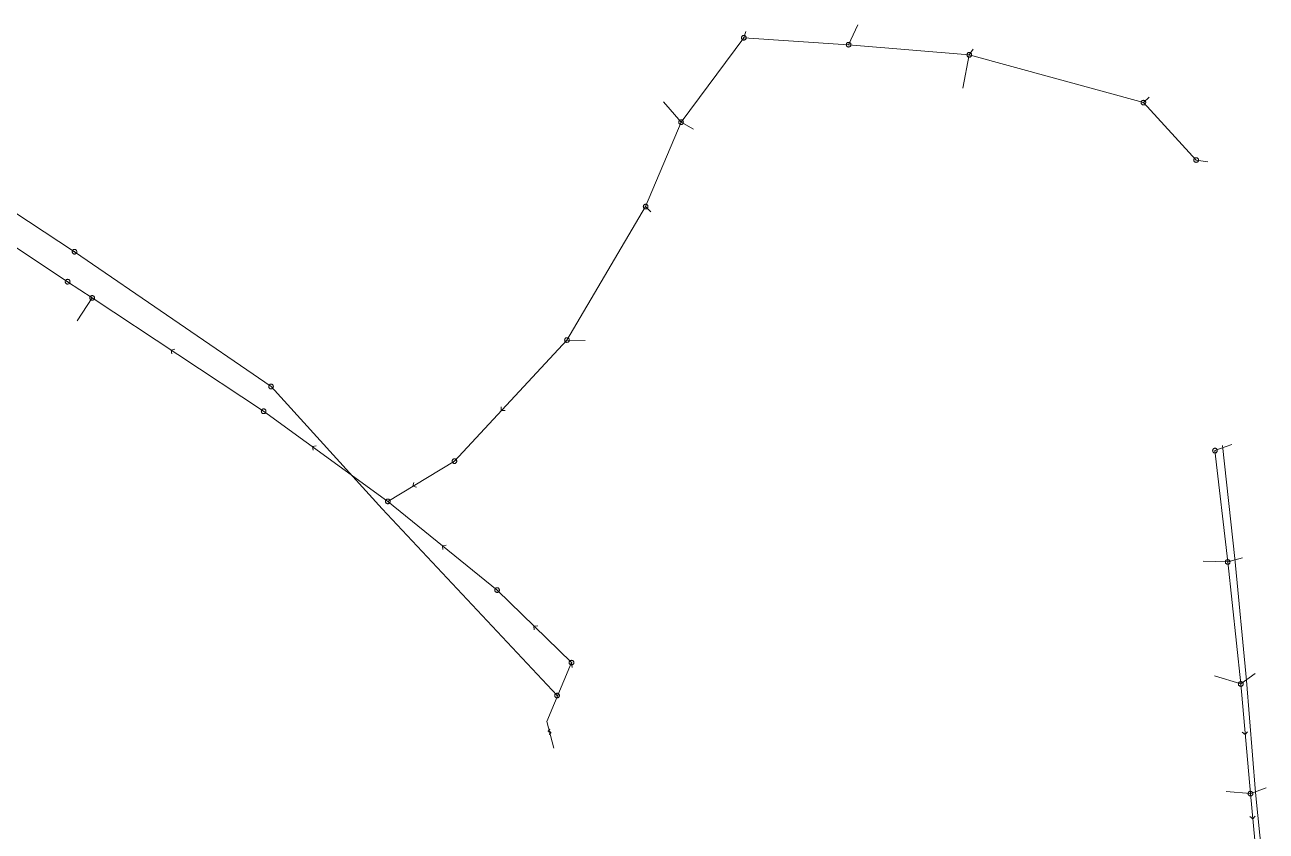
# Model space of a CAD drawing. Header units: metres. Extents: x 25504150 to 25508618, y 6694193 to 6702753.
# Drawn here: x 25507916.3 to 25508160.9, y 6698923.2 to 6699082.3 of the extents above; entities that cross this region are included whole.
import ezdxf

# ---------------------------------------------------------------- set-up
doc = ezdxf.new("R2010")
doc.units = ezdxf.units.M
for name, pattern in [('Sewer_node', [0]), ('Viemariputket', [0]), ('Viemarivarusteet', [0])]:
    doc.linetypes.add(name, pattern=pattern)
for name, color, linetype, lineweight in [('Sewer_node', 7, 'Sewer_node', 0), ('Viemariputket', 7, 'Viemariputket', 0), ('Viemarivarusteet', 7, 'Viemarivarusteet', 0)]:
    doc.layers.add(name, color=color, linetype=linetype, lineweight=lineweight)

msp = doc.modelspace()

# ---------------------------------------------------------------- linework, layer by layer
at = {"layer": 'Sewer_node', "color": 46, "linetype": 'Continuous', "true_color": 0x7f5f00, "flags": 128}
for points, elevation in [([(25508058.43, 6699079.76), (25508058.42, 6699079.83), (25508058.41, 6699079.9), (25508058.38, 6699079.97), (25508058.34, 6699080.03), (25508058.3, 6699080.09), (25508058.24, 6699080.13), (25508058.18, 6699080.17), (25508058.11, 6699080.2), (25508058.04, 6699080.21), (25508057.97, 6699080.22), (25508057.9, 6699080.21), (25508057.83, 6699080.2), (25508057.76, 6699080.17), (25508057.7, 6699080.13), (25508057.64, 6699080.09), (25508057.6, 6699080.03), (25508057.56, 6699079.97), (25508057.53, 6699079.9), (25508057.52, 6699079.83), (25508057.51, 6699079.76), (25508057.52, 6699079.69), (25508057.53, 6699079.62), (25508057.56, 6699079.55), (25508057.6, 6699079.49), (25508057.64, 6699079.43), (25508057.7, 6699079.39), (25508057.76, 6699079.35), (25508057.83, 6699079.32), (25508057.9, 6699079.31), (25508057.97, 6699079.3), (25508058.04, 6699079.31), (25508058.11, 6699079.32), (25508058.18, 6699079.35), (25508058.24, 6699079.39), (25508058.3, 6699079.43), (25508058.34, 6699079.49), (25508058.38, 6699079.55), (25508058.41, 6699079.62), (25508058.42, 6699079.69)], 46.42), ([(25508137.19, 6699066.96), (25508137.18, 6699067.03), (25508137.17, 6699067.1), (25508137.14, 6699067.17), (25508137.1, 6699067.23), (25508137.06, 6699067.29), (25508137, 6699067.33), (25508136.94, 6699067.37), (25508136.87, 6699067.4), (25508136.8, 6699067.41), (25508136.73, 6699067.42), (25508136.66, 6699067.41), (25508136.59, 6699067.4), (25508136.52, 6699067.37), (25508136.46, 6699067.33), (25508136.4, 6699067.29), (25508136.36, 6699067.23), (25508136.32, 6699067.17), (25508136.29, 6699067.1), (25508136.28, 6699067.03), (25508136.27, 6699066.96), (25508136.28, 6699066.89), (25508136.29, 6699066.82), (25508136.32, 6699066.75), (25508136.36, 6699066.69), (25508136.4, 6699066.63), (25508136.46, 6699066.59), (25508136.52, 6699066.55), (25508136.59, 6699066.52), (25508136.66, 6699066.51), (25508136.73, 6699066.5), (25508136.8, 6699066.51), (25508136.87, 6699066.52), (25508136.94, 6699066.55), (25508137, 6699066.59), (25508137.06, 6699066.63), (25508137.1, 6699066.69), (25508137.14, 6699066.75), (25508137.17, 6699066.82), (25508137.18, 6699066.89)], 49.86), ([(25508046.06, 6699063.1), (25508046.05, 6699063.17), (25508046.04, 6699063.24), (25508046.01, 6699063.31), (25508045.97, 6699063.37), (25508045.93, 6699063.43), (25508045.87, 6699063.47), (25508045.81, 6699063.51), (25508045.74, 6699063.54), (25508045.67, 6699063.55), (25508045.6, 6699063.56), (25508045.53, 6699063.55), (25508045.46, 6699063.54), (25508045.39, 6699063.51), (25508045.33, 6699063.47), (25508045.27, 6699063.43), (25508045.23, 6699063.37), (25508045.19, 6699063.31), (25508045.16, 6699063.24), (25508045.15, 6699063.17), (25508045.14, 6699063.1), (25508045.15, 6699063.03), (25508045.16, 6699062.96), (25508045.19, 6699062.89), (25508045.23, 6699062.83), (25508045.27, 6699062.77), (25508045.33, 6699062.73), (25508045.39, 6699062.69), (25508045.46, 6699062.66), (25508045.53, 6699062.65), (25508045.6, 6699062.64), (25508045.67, 6699062.65), (25508045.74, 6699062.66), (25508045.81, 6699062.69), (25508045.87, 6699062.73), (25508045.93, 6699062.77), (25508045.97, 6699062.83), (25508046.01, 6699062.89), (25508046.04, 6699062.96), (25508046.05, 6699063.03)], 46.07), ([(25508147.59, 6699055.64), (25508147.58, 6699055.71), (25508147.57, 6699055.78), (25508147.54, 6699055.85), (25508147.5, 6699055.91), (25508147.46, 6699055.97), (25508147.4, 6699056.01), (25508147.34, 6699056.05), (25508147.27, 6699056.08), (25508147.2, 6699056.09), (25508147.13, 6699056.1), (25508147.06, 6699056.09), (25508146.99, 6699056.08), (25508146.92, 6699056.05), (25508146.86, 6699056.01), (25508146.8, 6699055.97), (25508146.76, 6699055.91), (25508146.72, 6699055.85), (25508146.69, 6699055.78), (25508146.68, 6699055.71), (25508146.67, 6699055.64), (25508146.68, 6699055.57), (25508146.69, 6699055.5), (25508146.72, 6699055.43), (25508146.76, 6699055.37), (25508146.8, 6699055.31), (25508146.86, 6699055.27), (25508146.92, 6699055.23), (25508146.99, 6699055.2), (25508147.06, 6699055.19), (25508147.13, 6699055.18), (25508147.2, 6699055.19), (25508147.27, 6699055.2), (25508147.34, 6699055.23), (25508147.4, 6699055.27), (25508147.46, 6699055.31), (25508147.5, 6699055.37), (25508147.54, 6699055.43), (25508147.57, 6699055.5), (25508147.58, 6699055.57)], 50.08), ([(25508039.08, 6699046.45), (25508039.07, 6699046.52), (25508039.06, 6699046.59), (25508039.03, 6699046.66), (25508038.99, 6699046.72), (25508038.95, 6699046.78), (25508038.89, 6699046.82), (25508038.83, 6699046.86), (25508038.76, 6699046.89), (25508038.69, 6699046.9), (25508038.62, 6699046.91), (25508038.55, 6699046.9), (25508038.48, 6699046.89), (25508038.41, 6699046.86), (25508038.35, 6699046.82), (25508038.29, 6699046.78), (25508038.25, 6699046.72), (25508038.21, 6699046.66), (25508038.18, 6699046.59), (25508038.17, 6699046.52), (25508038.16, 6699046.45), (25508038.17, 6699046.38), (25508038.18, 6699046.31), (25508038.21, 6699046.24), (25508038.25, 6699046.18), (25508038.29, 6699046.12), (25508038.35, 6699046.08), (25508038.41, 6699046.04), (25508038.48, 6699046.01), (25508038.55, 6699046), (25508038.62, 6699045.99), (25508038.69, 6699046), (25508038.76, 6699046.01), (25508038.83, 6699046.04), (25508038.89, 6699046.08), (25508038.95, 6699046.12), (25508038.99, 6699046.18), (25508039.03, 6699046.24), (25508039.06, 6699046.31), (25508039.07, 6699046.38)], 45.96), ([(25507925.16, 6699031.64), (25507925.15, 6699031.71), (25507925.14, 6699031.79), (25507925.11, 6699031.85), (25507925.07, 6699031.92), (25507925.02, 6699031.97), (25507924.97, 6699032.02), (25507924.9, 6699032.06), (25507924.84, 6699032.09), (25507924.76, 6699032.1), (25507924.69, 6699032.11), (25507924.62, 6699032.1), (25507924.54, 6699032.09), (25507924.48, 6699032.06), (25507924.41, 6699032.02), (25507924.36, 6699031.97), (25507924.31, 6699031.92), (25507924.27, 6699031.85), (25507924.24, 6699031.79), (25507924.23, 6699031.71), (25507924.22, 6699031.64), (25507924.23, 6699031.57), (25507924.24, 6699031.49), (25507924.27, 6699031.43), (25507924.31, 6699031.36), (25507924.36, 6699031.31), (25507924.41, 6699031.26), (25507924.48, 6699031.22), (25507924.54, 6699031.19), (25507924.62, 6699031.18), (25507924.69, 6699031.17), (25507924.76, 6699031.18), (25507924.84, 6699031.19), (25507924.9, 6699031.22), (25507924.97, 6699031.26), (25507925.02, 6699031.31), (25507925.07, 6699031.36), (25507925.11, 6699031.43), (25507925.14, 6699031.49), (25507925.15, 6699031.57)], 44.14), ([(25508023.58, 6699020.13), (25508023.57, 6699020.2), (25508023.56, 6699020.27), (25508023.53, 6699020.34), (25508023.49, 6699020.4), (25508023.45, 6699020.46), (25508023.39, 6699020.5), (25508023.33, 6699020.54), (25508023.26, 6699020.57), (25508023.19, 6699020.58), (25508023.12, 6699020.59), (25508023.05, 6699020.58), (25508022.98, 6699020.57), (25508022.91, 6699020.54), (25508022.85, 6699020.5), (25508022.79, 6699020.46), (25508022.75, 6699020.4), (25508022.71, 6699020.34), (25508022.68, 6699020.27), (25508022.67, 6699020.2), (25508022.66, 6699020.13), (25508022.67, 6699020.06), (25508022.68, 6699019.99), (25508022.71, 6699019.92), (25508022.75, 6699019.86), (25508022.79, 6699019.8), (25508022.85, 6699019.76), (25508022.91, 6699019.72), (25508022.98, 6699019.69), (25508023.05, 6699019.68), (25508023.12, 6699019.67), (25508023.19, 6699019.68), (25508023.26, 6699019.69), (25508023.33, 6699019.72), (25508023.39, 6699019.76), (25508023.45, 6699019.8), (25508023.49, 6699019.86), (25508023.53, 6699019.92), (25508023.56, 6699019.99), (25508023.57, 6699020.06)], 45.13), ([(25507963.79, 6699006.08), (25507963.78, 6699006.15), (25507963.77, 6699006.22), (25507963.74, 6699006.29), (25507963.7, 6699006.35), (25507963.66, 6699006.41), (25507963.6, 6699006.45), (25507963.54, 6699006.49), (25507963.47, 6699006.52), (25507963.4, 6699006.53), (25507963.33, 6699006.54), (25507963.26, 6699006.53), (25507963.19, 6699006.52), (25507963.12, 6699006.49), (25507963.06, 6699006.45), (25507963, 6699006.41), (25507962.96, 6699006.35), (25507962.92, 6699006.29), (25507962.89, 6699006.22), (25507962.88, 6699006.15), (25507962.87, 6699006.08), (25507962.88, 6699006.01), (25507962.89, 6699005.94), (25507962.92, 6699005.87), (25507962.96, 6699005.81), (25507963, 6699005.75), (25507963.06, 6699005.71), (25507963.12, 6699005.67), (25507963.19, 6699005.64), (25507963.26, 6699005.63), (25507963.33, 6699005.62), (25507963.4, 6699005.63), (25507963.47, 6699005.64), (25507963.54, 6699005.67), (25507963.6, 6699005.71), (25507963.66, 6699005.75), (25507963.7, 6699005.81), (25507963.74, 6699005.87), (25507963.77, 6699005.94), (25507963.78, 6699006.01)], 43.95), ([(25508151.3, 6698998.32), (25508151.29, 6698998.39), (25508151.28, 6698998.46), (25508151.25, 6698998.53), (25508151.21, 6698998.59), (25508151.17, 6698998.65), (25508151.11, 6698998.69), (25508151.05, 6698998.73), (25508150.98, 6698998.76), (25508150.91, 6698998.77), (25508150.84, 6698998.78), (25508150.77, 6698998.77), (25508150.7, 6698998.76), (25508150.63, 6698998.73), (25508150.57, 6698998.69), (25508150.51, 6698998.65), (25508150.47, 6698998.59), (25508150.43, 6698998.53), (25508150.4, 6698998.46), (25508150.39, 6698998.39), (25508150.38, 6698998.32), (25508150.39, 6698998.25), (25508150.4, 6698998.18), (25508150.43, 6698998.11), (25508150.47, 6698998.05), (25508150.51, 6698997.99), (25508150.57, 6698997.95), (25508150.63, 6698997.91), (25508150.7, 6698997.88), (25508150.77, 6698997.87), (25508150.84, 6698997.86), (25508150.91, 6698997.87), (25508150.98, 6698997.88), (25508151.05, 6698997.91), (25508151.11, 6698997.95), (25508151.17, 6698997.99), (25508151.21, 6698998.05), (25508151.25, 6698998.11), (25508151.28, 6698998.18), (25508151.29, 6698998.25)], 49.71), ([(25508001.39, 6698996.25), (25508001.38, 6698996.32), (25508001.37, 6698996.39), (25508001.34, 6698996.46), (25508001.3, 6698996.52), (25508001.26, 6698996.58), (25508001.2, 6698996.62), (25508001.14, 6698996.66), (25508001.07, 6698996.69), (25508001, 6698996.7), (25508000.93, 6698996.71), (25508000.86, 6698996.7), (25508000.79, 6698996.69), (25508000.72, 6698996.66), (25508000.66, 6698996.62), (25508000.6, 6698996.58), (25508000.56, 6698996.52), (25508000.52, 6698996.46), (25508000.49, 6698996.39), (25508000.48, 6698996.32), (25508000.47, 6698996.25), (25508000.48, 6698996.18), (25508000.49, 6698996.11), (25508000.52, 6698996.04), (25508000.56, 6698995.98), (25508000.6, 6698995.92), (25508000.66, 6698995.88), (25508000.72, 6698995.84), (25508000.79, 6698995.81), (25508000.86, 6698995.8), (25508000.93, 6698995.79), (25508001, 6698995.8), (25508001.07, 6698995.81), (25508001.14, 6698995.84), (25508001.2, 6698995.88), (25508001.26, 6698995.92), (25508001.3, 6698995.98), (25508001.34, 6698996.04), (25508001.37, 6698996.11), (25508001.38, 6698996.18)], 43.82), ([(25507988.26, 6698988.3), (25507988.25, 6698988.37), (25507988.24, 6698988.44), (25507988.21, 6698988.51), (25507988.17, 6698988.57), (25507988.13, 6698988.63), (25507988.07, 6698988.67), (25507988.01, 6698988.71), (25507987.94, 6698988.74), (25507987.87, 6698988.75), (25507987.8, 6698988.76), (25507987.73, 6698988.75), (25507987.66, 6698988.74), (25507987.59, 6698988.71), (25507987.53, 6698988.67), (25507987.47, 6698988.63), (25507987.43, 6698988.57), (25507987.39, 6698988.51), (25507987.36, 6698988.44), (25507987.35, 6698988.37), (25507987.34, 6698988.3), (25507987.35, 6698988.23), (25507987.36, 6698988.16), (25507987.39, 6698988.09), (25507987.43, 6698988.03), (25507987.47, 6698987.97), (25507987.53, 6698987.93), (25507987.59, 6698987.89), (25507987.66, 6698987.86), (25507987.73, 6698987.85), (25507987.8, 6698987.84), (25507987.87, 6698987.85), (25507987.94, 6698987.86), (25507988.01, 6698987.89), (25507988.07, 6698987.93), (25507988.13, 6698987.97), (25507988.17, 6698988.03), (25507988.21, 6698988.09), (25507988.24, 6698988.16), (25507988.25, 6698988.23)], 43.85), ([(25508153.81, 6698976.35), (25508153.8, 6698976.42), (25508153.79, 6698976.49), (25508153.76, 6698976.56), (25508153.72, 6698976.62), (25508153.68, 6698976.68), (25508153.62, 6698976.72), (25508153.56, 6698976.76), (25508153.49, 6698976.79), (25508153.42, 6698976.8), (25508153.35, 6698976.81), (25508153.28, 6698976.8), (25508153.21, 6698976.79), (25508153.14, 6698976.76), (25508153.08, 6698976.72), (25508153.02, 6698976.68), (25508152.98, 6698976.62), (25508152.94, 6698976.56), (25508152.91, 6698976.49), (25508152.9, 6698976.42), (25508152.89, 6698976.35), (25508152.9, 6698976.28), (25508152.91, 6698976.21), (25508152.94, 6698976.14), (25508152.98, 6698976.08), (25508153.02, 6698976.02), (25508153.08, 6698975.98), (25508153.14, 6698975.94), (25508153.21, 6698975.91), (25508153.28, 6698975.9), (25508153.35, 6698975.89), (25508153.42, 6698975.9), (25508153.49, 6698975.91), (25508153.56, 6698975.94), (25508153.62, 6698975.98), (25508153.68, 6698976.02), (25508153.72, 6698976.08), (25508153.76, 6698976.14), (25508153.79, 6698976.21), (25508153.8, 6698976.28)], 48.41), ([(25508009.8, 6698970.81), (25508009.79, 6698970.88), (25508009.78, 6698970.95), (25508009.75, 6698971.02), (25508009.71, 6698971.08), (25508009.67, 6698971.14), (25508009.61, 6698971.18), (25508009.55, 6698971.22), (25508009.48, 6698971.25), (25508009.41, 6698971.26), (25508009.34, 6698971.27), (25508009.27, 6698971.26), (25508009.2, 6698971.25), (25508009.13, 6698971.22), (25508009.07, 6698971.18), (25508009.01, 6698971.14), (25508008.97, 6698971.08), (25508008.93, 6698971.02), (25508008.9, 6698970.95), (25508008.89, 6698970.88), (25508008.88, 6698970.81), (25508008.89, 6698970.74), (25508008.9, 6698970.67), (25508008.93, 6698970.6), (25508008.97, 6698970.54), (25508009.01, 6698970.48), (25508009.07, 6698970.44), (25508009.13, 6698970.4), (25508009.2, 6698970.37), (25508009.27, 6698970.36), (25508009.34, 6698970.35), (25508009.41, 6698970.36), (25508009.48, 6698970.37), (25508009.55, 6698970.4), (25508009.61, 6698970.44), (25508009.67, 6698970.48), (25508009.71, 6698970.54), (25508009.75, 6698970.6), (25508009.78, 6698970.67), (25508009.79, 6698970.74)], 44.17), ([(25508024.47, 6698956.5), (25508024.46, 6698956.57), (25508024.45, 6698956.64), (25508024.42, 6698956.71), (25508024.38, 6698956.77), (25508024.34, 6698956.83), (25508024.28, 6698956.87), (25508024.22, 6698956.91), (25508024.15, 6698956.94), (25508024.08, 6698956.95), (25508024.01, 6698956.96), (25508023.94, 6698956.95), (25508023.87, 6698956.94), (25508023.8, 6698956.91), (25508023.74, 6698956.87), (25508023.68, 6698956.83), (25508023.64, 6698956.77), (25508023.6, 6698956.71), (25508023.57, 6698956.64), (25508023.56, 6698956.57), (25508023.55, 6698956.5), (25508023.56, 6698956.43), (25508023.57, 6698956.36), (25508023.6, 6698956.29), (25508023.64, 6698956.23), (25508023.68, 6698956.17), (25508023.74, 6698956.13), (25508023.8, 6698956.09), (25508023.87, 6698956.06), (25508023.94, 6698956.05), (25508024.01, 6698956.04), (25508024.08, 6698956.05), (25508024.15, 6698956.06), (25508024.22, 6698956.09), (25508024.28, 6698956.13), (25508024.34, 6698956.17), (25508024.38, 6698956.23), (25508024.42, 6698956.29), (25508024.45, 6698956.36), (25508024.46, 6698956.43)], 44.45), ([(25508156.39, 6698952.29), (25508156.38, 6698952.36), (25508156.37, 6698952.44), (25508156.34, 6698952.5), (25508156.3, 6698952.57), (25508156.25, 6698952.62), (25508156.2, 6698952.67), (25508156.13, 6698952.71), (25508156.07, 6698952.74), (25508155.99, 6698952.75), (25508155.92, 6698952.76), (25508155.85, 6698952.75), (25508155.77, 6698952.74), (25508155.71, 6698952.71), (25508155.64, 6698952.67), (25508155.59, 6698952.62), (25508155.54, 6698952.57), (25508155.5, 6698952.5), (25508155.47, 6698952.44), (25508155.46, 6698952.36), (25508155.45, 6698952.29), (25508155.46, 6698952.22), (25508155.47, 6698952.14), (25508155.5, 6698952.08), (25508155.54, 6698952.01), (25508155.59, 6698951.96), (25508155.64, 6698951.91), (25508155.71, 6698951.87), (25508155.77, 6698951.84), (25508155.85, 6698951.83), (25508155.92, 6698951.82), (25508155.99, 6698951.83), (25508156.07, 6698951.84), (25508156.13, 6698951.87), (25508156.2, 6698951.91), (25508156.25, 6698951.96), (25508156.3, 6698952.01), (25508156.34, 6698952.08), (25508156.37, 6698952.14), (25508156.38, 6698952.22)], 46.77), ([(25508158.29, 6698930.66), (25508158.28, 6698930.73), (25508158.27, 6698930.8), (25508158.24, 6698930.87), (25508158.2, 6698930.93), (25508158.16, 6698930.99), (25508158.1, 6698931.03), (25508158.04, 6698931.07), (25508157.97, 6698931.1), (25508157.9, 6698931.11), (25508157.83, 6698931.12), (25508157.76, 6698931.11), (25508157.69, 6698931.1), (25508157.62, 6698931.07), (25508157.56, 6698931.03), (25508157.5, 6698930.99), (25508157.46, 6698930.93), (25508157.42, 6698930.87), (25508157.39, 6698930.8), (25508157.38, 6698930.73), (25508157.37, 6698930.66), (25508157.38, 6698930.59), (25508157.39, 6698930.52), (25508157.42, 6698930.45), (25508157.46, 6698930.39), (25508157.5, 6698930.33), (25508157.56, 6698930.29), (25508157.62, 6698930.25), (25508157.69, 6698930.22), (25508157.76, 6698930.21), (25508157.83, 6698930.2), (25508157.9, 6698930.21), (25508157.97, 6698930.22), (25508158.04, 6698930.25), (25508158.1, 6698930.29), (25508158.16, 6698930.33), (25508158.2, 6698930.39), (25508158.24, 6698930.45), (25508158.27, 6698930.52), (25508158.28, 6698930.59)], 45.31)]:
    msp.add_lwpolyline(points, close=True, dxfattribs=dict(at, elevation=elevation))
for points in [[(25508079.09, 6699078.39), (25508079.08, 6699078.46), (25508079.07, 6699078.53), (25508079.04, 6699078.6), (25508079, 6699078.66), (25508078.96, 6699078.72), (25508078.9, 6699078.76), (25508078.84, 6699078.8), (25508078.77, 6699078.83), (25508078.7, 6699078.84), (25508078.63, 6699078.85), (25508078.56, 6699078.84), (25508078.49, 6699078.83), (25508078.42, 6699078.8), (25508078.36, 6699078.76), (25508078.3, 6699078.72), (25508078.26, 6699078.66), (25508078.22, 6699078.6), (25508078.19, 6699078.53), (25508078.18, 6699078.46), (25508078.17, 6699078.39), (25508078.18, 6699078.32), (25508078.19, 6699078.25), (25508078.22, 6699078.18), (25508078.26, 6699078.12), (25508078.3, 6699078.06), (25508078.36, 6699078.02), (25508078.42, 6699077.98), (25508078.49, 6699077.95), (25508078.56, 6699077.94), (25508078.63, 6699077.93), (25508078.7, 6699077.94), (25508078.77, 6699077.95), (25508078.84, 6699077.98), (25508078.9, 6699078.02), (25508078.96, 6699078.06), (25508079, 6699078.12), (25508079.04, 6699078.18), (25508079.07, 6699078.25), (25508079.08, 6699078.32)], [(25508102.88, 6699076.39), (25508102.87, 6699076.46), (25508102.86, 6699076.53), (25508102.83, 6699076.6), (25508102.79, 6699076.66), (25508102.75, 6699076.72), (25508102.69, 6699076.76), (25508102.63, 6699076.8), (25508102.56, 6699076.83), (25508102.49, 6699076.84), (25508102.42, 6699076.85), (25508102.35, 6699076.84), (25508102.28, 6699076.83), (25508102.21, 6699076.8), (25508102.15, 6699076.76), (25508102.09, 6699076.72), (25508102.05, 6699076.66), (25508102.01, 6699076.6), (25508101.98, 6699076.53), (25508101.97, 6699076.46), (25508101.96, 6699076.39), (25508101.97, 6699076.32), (25508101.98, 6699076.25), (25508102.01, 6699076.18), (25508102.05, 6699076.12), (25508102.09, 6699076.06), (25508102.15, 6699076.02), (25508102.21, 6699075.98), (25508102.28, 6699075.95), (25508102.35, 6699075.94), (25508102.42, 6699075.93), (25508102.49, 6699075.94), (25508102.56, 6699075.95), (25508102.63, 6699075.98), (25508102.69, 6699076.02), (25508102.75, 6699076.06), (25508102.79, 6699076.12), (25508102.83, 6699076.18), (25508102.86, 6699076.25), (25508102.87, 6699076.32)], [(25507929.99, 6699028.44), (25507929.98, 6699028.51), (25507929.97, 6699028.58), (25507929.94, 6699028.65), (25507929.9, 6699028.71), (25507929.86, 6699028.77), (25507929.8, 6699028.81), (25507929.74, 6699028.85), (25507929.67, 6699028.88), (25507929.6, 6699028.89), (25507929.53, 6699028.9), (25507929.46, 6699028.89), (25507929.39, 6699028.88), (25507929.32, 6699028.85), (25507929.26, 6699028.81), (25507929.2, 6699028.77), (25507929.16, 6699028.71), (25507929.12, 6699028.65), (25507929.09, 6699028.58), (25507929.08, 6699028.51), (25507929.07, 6699028.44), (25507929.08, 6699028.37), (25507929.09, 6699028.3), (25507929.12, 6699028.23), (25507929.16, 6699028.17), (25507929.2, 6699028.11), (25507929.26, 6699028.07), (25507929.32, 6699028.03), (25507929.39, 6699028), (25507929.46, 6699027.99), (25507929.53, 6699027.98), (25507929.6, 6699027.99), (25507929.67, 6699028), (25507929.74, 6699028.03), (25507929.8, 6699028.07), (25507929.86, 6699028.11), (25507929.9, 6699028.17), (25507929.94, 6699028.23), (25507929.97, 6699028.3), (25507929.98, 6699028.37)]]:
    msp.add_lwpolyline(points, close=True, dxfattribs=at)
at = {"layer": 'Sewer_node', "color": 252, "linetype": 'Continuous', "lineweight": 9, "true_color": 0x848484, "flags": 128}
for points, elevation in [([(25507926.52, 6699037.55), (25507926.51, 6699037.62), (25507926.5, 6699037.69), (25507926.47, 6699037.76), (25507926.43, 6699037.82), (25507926.39, 6699037.88), (25507926.33, 6699037.92), (25507926.27, 6699037.96), (25507926.2, 6699037.99), (25507926.13, 6699038), (25507926.06, 6699038.01), (25507925.99, 6699038), (25507925.92, 6699037.99), (25507925.85, 6699037.96), (25507925.79, 6699037.92), (25507925.73, 6699037.88), (25507925.69, 6699037.82), (25507925.65, 6699037.76), (25507925.62, 6699037.69), (25507925.61, 6699037.62), (25507925.6, 6699037.55), (25507925.61, 6699037.48), (25507925.62, 6699037.41), (25507925.65, 6699037.34), (25507925.69, 6699037.28), (25507925.73, 6699037.22), (25507925.79, 6699037.18), (25507925.85, 6699037.14), (25507925.92, 6699037.11), (25507925.99, 6699037.1), (25507926.06, 6699037.09), (25507926.13, 6699037.1), (25507926.2, 6699037.11), (25507926.27, 6699037.14), (25507926.33, 6699037.18), (25507926.39, 6699037.22), (25507926.43, 6699037.28), (25507926.47, 6699037.34), (25507926.5, 6699037.41), (25507926.51, 6699037.48)], 44.22), ([(25507965.24, 6699010.97), (25507965.23, 6699011.04), (25507965.22, 6699011.11), (25507965.19, 6699011.18), (25507965.15, 6699011.24), (25507965.11, 6699011.3), (25507965.05, 6699011.34), (25507964.99, 6699011.38), (25507964.92, 6699011.41), (25507964.85, 6699011.42), (25507964.78, 6699011.43), (25507964.71, 6699011.42), (25507964.64, 6699011.41), (25507964.57, 6699011.38), (25507964.51, 6699011.34), (25507964.45, 6699011.3), (25507964.41, 6699011.24), (25507964.37, 6699011.18), (25507964.34, 6699011.11), (25507964.33, 6699011.04), (25507964.32, 6699010.97), (25507964.33, 6699010.9), (25507964.34, 6699010.83), (25507964.37, 6699010.76), (25507964.41, 6699010.7), (25507964.45, 6699010.64), (25507964.51, 6699010.6), (25507964.57, 6699010.56), (25507964.64, 6699010.53), (25507964.71, 6699010.52), (25507964.78, 6699010.51), (25507964.85, 6699010.52), (25507964.92, 6699010.53), (25507964.99, 6699010.56), (25507965.05, 6699010.6), (25507965.11, 6699010.64), (25507965.15, 6699010.7), (25507965.19, 6699010.76), (25507965.22, 6699010.83), (25507965.23, 6699010.9)], 44.07)]:
    msp.add_lwpolyline(points, close=True, dxfattribs=dict(at, elevation=elevation))
at = {"layer": 'Sewer_node', "color": 46, "linetype": 'Continuous', "true_color": 0x7f5f00, "flags": 128}
for points in [[(25507945.83, 6699018.32), (25507945.1, 6699018.15), (25507945.26, 6699017.43)], [(25508010.13, 6699006.97), (25508010.17, 6699006.23), (25508010.92, 6699006.26)], [(25507973.69, 6698999.25), (25507972.95, 6698999.11), (25507973.08, 6698998.38)], [(25507992.92, 6698992.02), (25507992.76, 6698991.29), (25507993.48, 6698991.12)], [(25507999.32, 6698979.65), (25507998.57, 6698979.56), (25507998.66, 6698978.82)], [(25508017.35, 6698963.75), (25508016.6, 6698963.72), (25508016.62, 6698962.98)], [(25508019.7, 6698942.85), (25508019.68, 6698942.84), (25508019.66, 6698942.84), (25508019.65, 6698942.83), (25508019.63, 6698942.83), (25508019.61, 6698942.83), (25508019.59, 6698942.83), (25508019.57, 6698942.83), (25508019.55, 6698942.84), (25508019.54, 6698942.84), (25508019.52, 6698942.85), (25508019.51, 6698942.85), (25508019.49, 6698942.86), (25508019.48, 6698942.87), (25508019.47, 6698942.88), (25508019.46, 6698942.89), (25508019.45, 6698942.9), (25508019.44, 6698942.92), (25508019.44, 6698942.93), (25508019.43, 6698942.94), (25508019.43, 6698942.96), (25508019.43, 6698942.97), (25508019.43, 6698942.99), (25508019.44, 6698943), (25508019.44, 6698943.02), (25508019.45, 6698943.03), (25508019.45, 6698943.05), (25508019.46, 6698943.06), (25508019.47, 6698943.07), (25508019.49, 6698943.09), (25508019.5, 6698943.1), (25508019.51, 6698943.11), (25508019.53, 6698943.12), (25508019.54, 6698943.13), (25508019.56, 6698943.14), (25508019.58, 6698943.15), (25508019.6, 6698943.16)], [(25508019.61, 6698943.16), (25508019.63, 6698943.17), (25508019.64, 6698943.17), (25508019.65, 6698943.18), (25508019.66, 6698943.19), (25508019.67, 6698943.19), (25508019.68, 6698943.2), (25508019.68, 6698943.21), (25508019.69, 6698943.22), (25508019.7, 6698943.22), (25508019.7, 6698943.23), (25508019.7, 6698943.24), (25508019.71, 6698943.25), (25508019.71, 6698943.26), (25508019.71, 6698943.27), (25508019.71, 6698943.28), (25508019.71, 6698943.28), (25508019.7, 6698943.29), (25508019.7, 6698943.3), (25508019.69, 6698943.31), (25508019.69, 6698943.32), (25508019.68, 6698943.32), (25508019.68, 6698943.33), (25508019.67, 6698943.33), (25508019.66, 6698943.34), (25508019.65, 6698943.34), (25508019.64, 6698943.35), (25508019.63, 6698943.35), (25508019.62, 6698943.35), (25508019.61, 6698943.35), (25508019.6, 6698943.35), (25508019.59, 6698943.35), (25508019.56, 6698943.35)], [(25508019.84, 6698942.29), (25508019.81, 6698942.29), (25508019.8, 6698942.29), (25508019.79, 6698942.29), (25508019.78, 6698942.29), (25508019.77, 6698942.29), (25508019.76, 6698942.3), (25508019.75, 6698942.3), (25508019.74, 6698942.3), (25508019.73, 6698942.31), (25508019.72, 6698942.31), (25508019.71, 6698942.32), (25508019.7, 6698942.33), (25508019.7, 6698942.33), (25508019.69, 6698942.34), (25508019.69, 6698942.35), (25508019.68, 6698942.36), (25508019.68, 6698942.37), (25508019.68, 6698942.38), (25508019.68, 6698942.39), (25508019.68, 6698942.4), (25508019.68, 6698942.41), (25508019.68, 6698942.42), (25508019.68, 6698942.43), (25508019.69, 6698942.43), (25508019.69, 6698942.44), (25508019.7, 6698942.45), (25508019.71, 6698942.46), (25508019.71, 6698942.47), (25508019.72, 6698942.48), (25508019.73, 6698942.48), (25508019.74, 6698942.49), (25508019.75, 6698942.49), (25508019.77, 6698942.5)], [(25508019.79, 6698942.51), (25508019.82, 6698942.52), (25508019.84, 6698942.53), (25508019.85, 6698942.53), (25508019.87, 6698942.54), (25508019.88, 6698942.55), (25508019.9, 6698942.57), (25508019.91, 6698942.58), (25508019.92, 6698942.59), (25508019.93, 6698942.61), (25508019.94, 6698942.62), (25508019.95, 6698942.63), (25508019.95, 6698942.65), (25508019.95, 6698942.67), (25508019.96, 6698942.68), (25508019.96, 6698942.7), (25508019.96, 6698942.71), (25508019.95, 6698942.73), (25508019.95, 6698942.74), (25508019.94, 6698942.75), (25508019.94, 6698942.77), (25508019.93, 6698942.78), (25508019.92, 6698942.79), (25508019.91, 6698942.8), (25508019.89, 6698942.81), (25508019.88, 6698942.82), (25508019.86, 6698942.83), (25508019.85, 6698942.84), (25508019.83, 6698942.84), (25508019.81, 6698942.85), (25508019.8, 6698942.85), (25508019.78, 6698942.85), (25508019.76, 6698942.85), (25508019.74, 6698942.85), (25508019.71, 6698942.85)], [(25508156.22, 6698942.77), (25508156.81, 6698942.3), (25508157.28, 6698942.87)], [(25508157.72, 6698926.13), (25508158.31, 6698925.66), (25508158.78, 6698926.23)]]:
    msp.add_lwpolyline(points, dxfattribs=at)
at = {"layer": 'Sewer_node', "color": 252, "linetype": 'Continuous', "lineweight": 9, "true_color": 0x848484, "flags": 128}
msp.add_lwpolyline([(25508021.62, 6698950), (25508021.61, 6698950.07), (25508021.6, 6698950.14), (25508021.57, 6698950.21), (25508021.53, 6698950.27), (25508021.49, 6698950.33), (25508021.43, 6698950.37), (25508021.37, 6698950.41), (25508021.3, 6698950.44), (25508021.23, 6698950.45), (25508021.16, 6698950.46), (25508021.09, 6698950.45), (25508021.02, 6698950.44), (25508020.95, 6698950.41), (25508020.89, 6698950.37), (25508020.83, 6698950.33), (25508020.79, 6698950.27), (25508020.75, 6698950.21), (25508020.72, 6698950.14), (25508020.71, 6698950.07), (25508020.7, 6698950), (25508020.71, 6698949.93), (25508020.72, 6698949.86), (25508020.75, 6698949.79), (25508020.79, 6698949.73), (25508020.83, 6698949.67), (25508020.89, 6698949.63), (25508020.95, 6698949.59), (25508021.02, 6698949.56), (25508021.09, 6698949.55), (25508021.16, 6698949.54), (25508021.23, 6698949.55), (25508021.3, 6698949.56), (25508021.37, 6698949.59), (25508021.43, 6698949.63), (25508021.49, 6698949.67), (25508021.53, 6698949.73), (25508021.57, 6698949.79), (25508021.6, 6698949.86), (25508021.61, 6698949.93)], close=True, dxfattribs=at)
at = {"layer": 'Viemariputket', "color": 1, "linetype": 'Continuous', "lineweight": 15}
for p, q in [((25508057.97, 6699079.76), (25508058.37, 6699080.97)), ((25508078.63, 6699078.39), (25508080.45, 6699082.31)), ((25508057.97, 6699079.76), (25508045.6, 6699063.1)), ((25508078.55, 6699078.39), (25508057.97, 6699079.76)), ((25508102.42, 6699076.39), (25508078.63, 6699078.39)), ((25508102.42, 6699076.39), (25508101.17, 6699069.79)), ((25508102.42, 6699076.39), (25508103.2, 6699077.51)), ((25508136.73, 6699066.96), (25508102.42, 6699076.39)), ((25508045.6, 6699063.1), (25508042.14, 6699067.13)), ((25508136.73, 6699066.96), (25508137.9, 6699068.06)), ((25508147.13, 6699055.64), (25508136.73, 6699066.96)), ((25508045.6, 6699063.1), (25508038.62, 6699046.45)), ((25508045.6, 6699063.1), (25508048.08, 6699061.74)), ((25508147.13, 6699055.64), (25508149.41, 6699055.28)), ((25508038.62, 6699046.45), (25508023.12, 6699020.13, 43.25)), ((25508038.62, 6699046.45), (25508039.67, 6699045.41)), ((25507924.69, 6699031.64), (25507913.18, 6699039.32)), ((25507924.69, 6699031.64), (25507929.53, 6699028.44)), ((25507929.53, 6699028.44, 42.3), (25507926.55, 6699023.94)), ((25507929.53, 6699028.44), (25507963.33, 6699006.08)), ((25508023.12, 6699020.13, 43.24), (25508000.93, 6698996.25)), ((25508023.12, 6699020.13, 43.35), (25508026.7, 6699020.06)), ((25507963.33, 6699006.08, 0.32), (25507987.8, 6698988.3, 41.9)), ((25508150.84, 6698998.32), (25508154.15, 6698999.5)), ((25508153.35, 6698976.35), (25508150.84, 6698998.32)), ((25508000.93, 6698996.25, 0.32), (25507987.8, 6698988.3, 42.16)), ((25507987.8, 6698988.3, 41.91), (25508009.34, 6698970.81, 0.32)), ((25508153.35, 6698976.35), (25508148.53, 6698976.5)), ((25508153.35, 6698976.35), (25508156.28, 6698977.19)), ((25508155.92, 6698952.29), (25508153.35, 6698976.35)), ((25508024.01, 6698956.5), (25508009.34, 6698970.81)), ((25508024.01, 6698956.5), (25508024.17, 6698955.54)), ((25508155.92, 6698952.29), (25508150.74, 6698953.88)), ((25508155.92, 6698952.29), (25508158.73, 6698954.35)), ((25508157.83, 6698930.66), (25508155.92, 6698952.29)), ((25508157.89, 6698930.66), (25508160.93, 6698931.78)), ((25508157.83, 6698930.66), (25508153.03, 6698931.05)), ((25508159.6, 6698912.17), (25508157.83, 6698930.66))]:
    msp.add_line(p, q, dxfattribs=at)
at = {"layer": 'Viemariputket', "color": 251, "linetype": 'Continuous', "lineweight": 15, "true_color": 0x595959}
for p, q in [((25507890.65, 6699060.8), (25507926.06, 6699037.55)), ((25507926.06, 6699037.55), (25507964.78, 6699010.97)), ((25507964.78, 6699010.97), (25507986.66, 6698986.82)), ((25508154.74, 6698977.03), (25508152.33, 6698999.35)), ((25507986.66, 6698986.82), (25508021.16, 6698950)), ((25508157.06, 6698953), (25508154.74, 6698977.03)), ((25508158.82, 6698930.89), (25508157.06, 6698953)), ((25508160.65, 6698912.83), (25508158.82, 6698930.89))]:
    msp.add_line(p, q, dxfattribs=at)
at = {"layer": 'Viemariputket', "color": 1, "linetype": 'Continuous', "lineweight": 15, "flags": 128}
msp.add_lwpolyline([(25508024.01, 6698956.5), (25508019.17, 6698944.89), (25508020.51, 6698939.64)], dxfattribs=at)
at = {"layer": 'Viemarivarusteet', "color": 1}
for p in [(25508057.97, 6699079.76, 46.42), (25508078.63, 6699078.39), (25508102.42, 6699076.39), (25508136.73, 6699066.96, 49.86), (25508045.6, 6699063.1, 46.07), (25508147.13, 6699055.64, 50.08), (25508038.62, 6699046.45, 45.96), (25507924.69, 6699031.64, 44.14), (25507929.53, 6699028.44), (25508023.12, 6699020.13, 45.13), (25507963.33, 6699006.08, 43.95), (25508150.84, 6698998.32, 49.71), (25508000.93, 6698996.25, 43.82), (25507987.8, 6698988.3, 43.85), (25508153.35, 6698976.35, 48.41), (25508009.34, 6698970.81, 44.17), (25508024.01, 6698956.5, 44.45), (25508155.92, 6698952.29, 46.77), (25508157.83, 6698930.66, 45.31)]:
    msp.add_point(p, dxfattribs=at)
at = {"layer": 'Viemarivarusteet', "color": 30, "true_color": 0xff7f00}
for p in [(25507926.06, 6699037.55, 44.22), (25507964.78, 6699010.97, 44.07), (25508021.16, 6698950)]:
    msp.add_point(p, dxfattribs=at)

doc.saveas('drawing.dxf')
